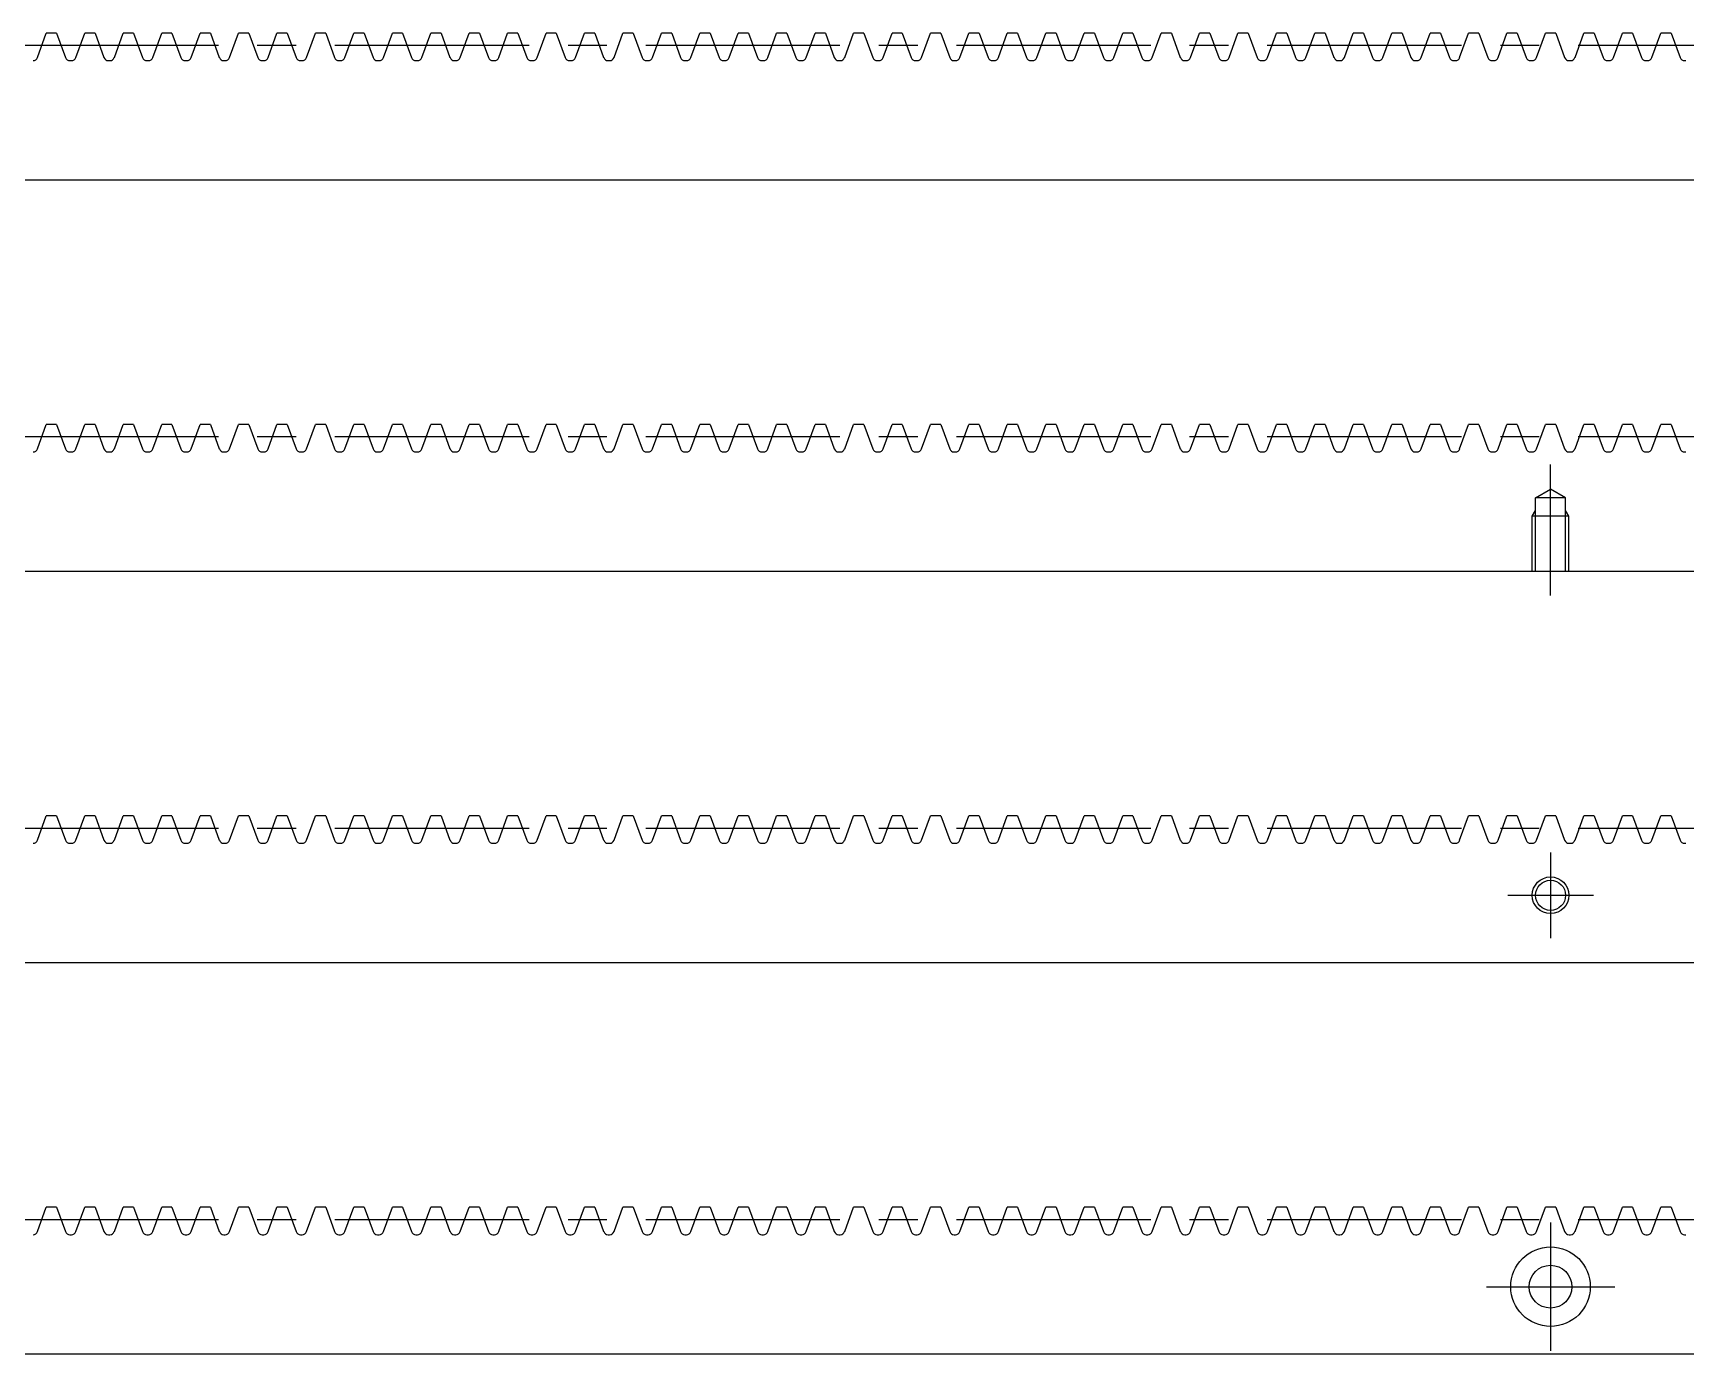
# Model space of a CAD drawing. Extents: x 0 to 537, y -23 to 123.
# Drawn here: x 135.7 to 270.8, y 15 to 123 of the extents above; entities that cross this region are included whole.
import ezdxf

# ---------------------------------------------------------------- set-up
doc = ezdxf.new("R2010")
doc.units = 0
doc.header["$LTSCALE"] = 0.5
doc.linetypes.add('CENTER', pattern=[50.8, 31.75, -6.35, 6.35, -6.35])
doc.linetypes.add('DASHED', pattern=[19.05, 12.7, -6.35])
for name, color, linetype in [('MSM_CENTER', 1, 'CENTER'), ('MSM_CONTINUOUS', 7, 'CONTINUOUS'), ('MSM_DASHED', 4, 'DASHED'), ('MSM_NARROW', 5, 'CONTINUOUS')]:
    doc.layers.add(name, color=color, linetype=linetype)

msp = doc.modelspace()

# ---------------------------------------------------------------- linework, layer by layer
at = {"layer": 'MSM_CENTER'}
for p, q in [((8, 122), (511.51, 122)), ((8, 90), (511.51, 90)), ((259.75, 77), (259.75, 87.71)), ((8, 58), (511.51, 58)), ((259.75, 56), (259.75, 49)), ((256.25, 52.5), (263.25, 52.5)), ((8, 26), (511.51, 26)), ((259.75, 25.75), (259.75, 15.25)), ((254.51, 20.5), (265, 20.5))]:
    msp.add_line(p, q, dxfattribs=at)
at = {"layer": 'MSM_CONTINUOUS'}
for p, q in [((136.08, 121), (136.81, 123)), ((137.65, 123), (136.81, 123)), ((137.65, 123), (138.38, 121)), ((139.22, 121), (139.95, 123)), ((140.8, 123), (139.95, 123)), ((140.8, 123), (141.52, 121)), ((142.37, 121), (143.09, 123)), ((143.94, 123), (143.09, 123)), ((143.94, 123), (144.67, 121)), ((145.51, 121), (146.24, 123)), ((147.08, 123), (146.24, 123)), ((147.08, 123), (147.81, 121)), ((148.65, 121), (149.38, 123)), ((150.22, 123), (149.38, 123)), ((150.22, 123), (150.95, 121)), ((151.79, 121), (152.52, 123)), ((153.36, 123), (152.52, 123)), ((153.36, 123), (154.09, 121)), ((154.93, 121), (155.66, 123)), ((156.5, 123), (155.66, 123)), ((156.5, 123), (157.23, 121)), ((158.07, 121), (158.8, 123)), ((159.65, 123), (158.8, 123)), ((159.65, 123), (160.37, 121)), ((161.22, 121), (161.94, 123)), ((162.79, 123), (161.94, 123)), ((162.79, 123), (163.51, 121)), ((164.36, 121), (165.09, 123)), ((165.93, 123), (165.09, 123)), ((165.93, 123), (166.66, 121)), ((167.5, 121), (168.23, 123)), ((169.07, 123), (168.23, 123)), ((169.07, 123), (169.8, 121)), ((170.64, 121), (171.37, 123)), ((172.21, 123), (171.37, 123)), ((172.21, 123), (172.94, 121)), ((173.78, 121), (174.51, 123)), ((175.35, 123), (174.51, 123)), ((175.35, 123), (176.08, 121)), ((176.92, 121), (177.65, 123)), ((178.49, 123), (177.65, 123)), ((178.49, 123), (179.22, 121)), ((180.07, 121), (180.79, 123)), ((181.64, 123), (180.79, 123)), ((181.64, 123), (182.36, 121)), ((183.21, 121), (183.94, 123)), ((184.78, 123), (183.94, 123)), ((184.78, 123), (185.51, 121)), ((186.35, 121), (187.08, 123)), ((187.92, 123), (187.08, 123)), ((187.92, 123), (188.65, 121)), ((189.49, 121), (190.22, 123)), ((191.06, 123), (190.22, 123)), ((191.06, 123), (191.79, 121)), ((192.63, 121), (193.36, 123)), ((194.2, 123), (193.36, 123)), ((194.2, 123), (194.93, 121)), ((195.77, 121), (196.5, 123)), ((197.34, 123), (196.5, 123)), ((197.34, 123), (198.07, 121)), ((198.92, 121), (199.64, 123)), ((200.49, 123), (199.64, 123)), ((200.49, 123), (201.21, 121)), ((202.06, 121), (202.78, 123)), ((203.63, 123), (202.78, 123)), ((203.63, 123), (204.36, 121)), ((205.2, 121), (205.93, 123)), ((206.77, 123), (205.93, 123)), ((206.77, 123), (207.5, 121)), ((208.34, 121), (209.07, 123)), ((209.91, 123), (209.07, 123)), ((209.91, 123), (210.64, 121)), ((211.48, 121), (212.21, 123)), ((213.05, 123), (212.21, 123)), ((213.05, 123), (213.78, 121)), ((214.62, 121), (215.35, 123)), ((216.19, 123), (215.35, 123)), ((216.19, 123), (216.92, 121)), ((217.76, 121), (218.49, 123)), ((219.34, 123), (218.49, 123)), ((219.34, 123), (220.06, 121)), ((220.91, 121), (221.63, 123)), ((222.48, 123), (221.63, 123)), ((222.48, 123), (223.21, 121)), ((224.05, 121), (224.78, 123)), ((225.62, 123), (224.78, 123)), ((225.62, 123), (226.35, 121)), ((227.19, 121), (227.92, 123)), ((228.76, 123), (227.92, 123)), ((228.76, 123), (229.49, 121)), ((230.33, 121), (231.06, 123)), ((231.9, 123), (231.06, 123)), ((231.9, 123), (232.63, 121)), ((233.47, 121), (234.2, 123)), ((235.04, 123), (234.2, 123)), ((235.04, 123), (235.77, 121)), ((236.61, 121), (237.34, 123)), ((238.19, 123), (237.34, 123)), ((238.19, 123), (238.91, 121)), ((239.76, 121), (240.48, 123)), ((241.33, 123), (240.48, 123)), ((241.33, 123), (242.05, 121)), ((242.9, 121), (243.63, 123)), ((244.47, 123), (243.63, 123)), ((244.47, 123), (245.2, 121)), ((246.04, 121), (246.77, 123)), ((247.61, 123), (246.77, 123)), ((247.61, 123), (248.34, 121)), ((249.18, 121), (249.91, 123)), ((250.75, 123), (249.91, 123)), ((250.75, 123), (251.48, 121)), ((252.32, 121), (253.05, 123)), ((253.89, 123), (253.05, 123)), ((253.89, 123), (254.62, 121)), ((255.46, 121), (256.19, 123)), ((257.03, 123), (256.19, 123)), ((257.03, 123), (257.76, 121)), ((258.61, 121), (259.33, 123)), ((260.18, 123), (259.33, 123)), ((260.18, 123), (260.9, 121)), ((261.75, 121), (262.48, 123)), ((263.32, 123), (262.48, 123)), ((263.32, 123), (264.05, 121)), ((264.89, 121), (265.62, 123)), ((266.46, 123), (265.62, 123)), ((266.46, 123), (267.19, 121)), ((268.03, 121), (268.76, 123)), ((269.6, 123), (268.76, 123)), ((269.6, 123), (270.33, 121)), ((138.74, 120.75), (138.87, 120.75)), ((141.88, 120.75), (142.01, 120.75)), ((145.02, 120.75), (145.15, 120.75)), ((148.16, 120.75), (148.29, 120.75)), ((151.31, 120.75), (151.43, 120.75)), ((154.45, 120.75), (154.58, 120.75)), ((157.59, 120.75), (157.72, 120.75)), ((160.73, 120.75), (160.86, 120.75)), ((163.87, 120.75), (164, 120.75)), ((167.01, 120.75), (167.14, 120.75)), ((170.16, 120.75), (170.28, 120.75)), ((173.3, 120.75), (173.43, 120.75)), ((176.44, 120.75), (176.57, 120.75)), ((179.58, 120.75), (179.71, 120.75)), ((182.72, 120.75), (182.85, 120.75)), ((185.86, 120.75), (185.99, 120.75)), ((189, 120.75), (189.13, 120.75)), ((192.15, 120.75), (192.27, 120.75)), ((195.29, 120.75), (195.42, 120.75)), ((198.43, 120.75), (198.56, 120.75)), ((201.57, 120.75), (201.7, 120.75)), ((204.71, 120.75), (204.84, 120.75)), ((207.85, 120.75), (207.98, 120.75)), ((211, 120.75), (211.12, 120.75)), ((214.14, 120.75), (214.27, 120.75)), ((217.28, 120.75), (217.41, 120.75)), ((220.42, 120.75), (220.55, 120.75)), ((223.56, 120.75), (223.69, 120.75)), ((226.7, 120.75), (226.83, 120.75)), ((229.85, 120.75), (229.97, 120.75)), ((232.99, 120.75), (233.12, 120.75)), ((236.13, 120.75), (236.26, 120.75)), ((239.27, 120.75), (239.4, 120.75)), ((242.41, 120.75), (242.54, 120.75)), ((245.55, 120.75), (245.68, 120.75)), ((248.7, 120.75), (248.82, 120.75)), ((251.84, 120.75), (251.97, 120.75)), ((254.98, 120.75), (255.11, 120.75)), ((258.12, 120.75), (258.25, 120.75)), ((261.26, 120.75), (261.39, 120.75)), ((264.4, 120.75), (264.53, 120.75)), ((267.54, 120.75), (267.67, 120.75)), ((270.69, 120.75), (270.81, 120.75)), ((10, 111), (509.51, 111)), ((136.08, 89), (136.81, 91)), ((137.65, 91), (136.81, 91)), ((137.65, 91), (138.38, 89)), ((139.22, 89), (139.95, 91)), ((140.8, 91), (139.95, 91)), ((140.8, 91), (141.52, 89)), ((142.37, 89), (143.09, 91)), ((143.94, 91), (143.09, 91)), ((143.94, 91), (144.67, 89)), ((145.51, 89), (146.24, 91)), ((147.08, 91), (146.24, 91)), ((147.08, 91), (147.81, 89)), ((148.65, 89), (149.38, 91)), ((150.22, 91), (149.38, 91)), ((150.22, 91), (150.95, 89)), ((151.79, 89), (152.52, 91)), ((153.36, 91), (152.52, 91)), ((153.36, 91), (154.09, 89)), ((154.93, 89), (155.66, 91)), ((156.5, 91), (155.66, 91)), ((156.5, 91), (157.23, 89)), ((158.07, 89), (158.8, 91)), ((159.65, 91), (158.8, 91)), ((159.65, 91), (160.37, 89)), ((161.22, 89), (161.94, 91)), ((162.79, 91), (161.94, 91)), ((162.79, 91), (163.51, 89)), ((164.36, 89), (165.09, 91)), ((165.93, 91), (165.09, 91)), ((165.93, 91), (166.66, 89)), ((167.5, 89), (168.23, 91)), ((169.07, 91), (168.23, 91)), ((169.07, 91), (169.8, 89)), ((170.64, 89), (171.37, 91)), ((172.21, 91), (171.37, 91)), ((172.21, 91), (172.94, 89)), ((173.78, 89), (174.51, 91)), ((175.35, 91), (174.51, 91)), ((175.35, 91), (176.08, 89)), ((176.92, 89), (177.65, 91)), ((178.49, 91), (177.65, 91)), ((178.49, 91), (179.22, 89)), ((180.07, 89), (180.79, 91)), ((181.64, 91), (180.79, 91)), ((181.64, 91), (182.36, 89)), ((183.21, 89), (183.94, 91)), ((184.78, 91), (183.94, 91)), ((184.78, 91), (185.51, 89)), ((186.35, 89), (187.08, 91)), ((187.92, 91), (187.08, 91)), ((187.92, 91), (188.65, 89)), ((189.49, 89), (190.22, 91)), ((191.06, 91), (190.22, 91)), ((191.06, 91), (191.79, 89)), ((192.63, 89), (193.36, 91)), ((194.2, 91), (193.36, 91)), ((194.2, 91), (194.93, 89)), ((195.77, 89), (196.5, 91)), ((197.34, 91), (196.5, 91)), ((197.34, 91), (198.07, 89)), ((198.92, 89), (199.64, 91)), ((200.49, 91), (199.64, 91)), ((200.49, 91), (201.21, 89)), ((202.06, 89), (202.78, 91)), ((203.63, 91), (202.78, 91)), ((203.63, 91), (204.36, 89)), ((205.2, 89), (205.93, 91)), ((206.77, 91), (205.93, 91)), ((206.77, 91), (207.5, 89)), ((208.34, 89), (209.07, 91)), ((209.91, 91), (209.07, 91)), ((209.91, 91), (210.64, 89)), ((211.48, 89), (212.21, 91)), ((213.05, 91), (212.21, 91)), ((213.05, 91), (213.78, 89)), ((214.62, 89), (215.35, 91)), ((216.19, 91), (215.35, 91)), ((216.19, 91), (216.92, 89)), ((217.76, 89), (218.49, 91)), ((219.34, 91), (218.49, 91)), ((219.34, 91), (220.06, 89)), ((220.91, 89), (221.63, 91)), ((222.48, 91), (221.63, 91)), ((222.48, 91), (223.21, 89)), ((224.05, 89), (224.78, 91)), ((225.62, 91), (224.78, 91)), ((225.62, 91), (226.35, 89)), ((227.19, 89), (227.92, 91)), ((228.76, 91), (227.92, 91)), ((228.76, 91), (229.49, 89)), ((230.33, 89), (231.06, 91)), ((231.9, 91), (231.06, 91)), ((231.9, 91), (232.63, 89)), ((233.47, 89), (234.2, 91)), ((235.04, 91), (234.2, 91)), ((235.04, 91), (235.77, 89)), ((236.61, 89), (237.34, 91)), ((238.19, 91), (237.34, 91)), ((238.19, 91), (238.91, 89)), ((239.76, 89), (240.48, 91)), ((241.33, 91), (240.48, 91)), ((241.33, 91), (242.05, 89)), ((242.9, 89), (243.63, 91)), ((244.47, 91), (243.63, 91)), ((244.47, 91), (245.2, 89)), ((246.04, 89), (246.77, 91)), ((247.61, 91), (246.77, 91)), ((247.61, 91), (248.34, 89)), ((249.18, 89), (249.91, 91)), ((250.75, 91), (249.91, 91)), ((250.75, 91), (251.48, 89)), ((252.32, 89), (253.05, 91)), ((253.89, 91), (253.05, 91)), ((253.89, 91), (254.62, 89)), ((255.46, 89), (256.19, 91)), ((257.03, 91), (256.19, 91)), ((257.03, 91), (257.76, 89)), ((258.61, 89), (259.33, 91)), ((260.18, 91), (259.33, 91)), ((260.18, 91), (260.9, 89)), ((261.75, 89), (262.48, 91)), ((263.32, 91), (262.48, 91)), ((263.32, 91), (264.05, 89)), ((264.89, 89), (265.62, 91)), ((266.46, 91), (265.62, 91)), ((266.46, 91), (267.19, 89)), ((268.03, 89), (268.76, 91)), ((269.6, 91), (268.76, 91)), ((269.6, 91), (270.33, 89)), ((138.74, 88.75), (138.87, 88.75)), ((141.88, 88.75), (142.01, 88.75)), ((145.02, 88.75), (145.15, 88.75)), ((148.16, 88.75), (148.29, 88.75)), ((151.31, 88.75), (151.43, 88.75)), ((154.45, 88.75), (154.58, 88.75)), ((157.59, 88.75), (157.72, 88.75)), ((160.73, 88.75), (160.86, 88.75)), ((163.87, 88.75), (164, 88.75)), ((167.01, 88.75), (167.14, 88.75)), ((170.16, 88.75), (170.28, 88.75)), ((173.3, 88.75), (173.43, 88.75)), ((176.44, 88.75), (176.57, 88.75)), ((179.58, 88.75), (179.71, 88.75)), ((182.72, 88.75), (182.85, 88.75)), ((185.86, 88.75), (185.99, 88.75)), ((189, 88.75), (189.13, 88.75)), ((192.15, 88.75), (192.27, 88.75)), ((195.29, 88.75), (195.42, 88.75)), ((198.43, 88.75), (198.56, 88.75)), ((201.57, 88.75), (201.7, 88.75)), ((204.71, 88.75), (204.84, 88.75)), ((207.85, 88.75), (207.98, 88.75)), ((211, 88.75), (211.12, 88.75)), ((214.14, 88.75), (214.27, 88.75)), ((217.28, 88.75), (217.41, 88.75)), ((220.42, 88.75), (220.55, 88.75)), ((223.56, 88.75), (223.69, 88.75)), ((226.7, 88.75), (226.83, 88.75)), ((229.85, 88.75), (229.97, 88.75)), ((232.99, 88.75), (233.12, 88.75)), ((236.13, 88.75), (236.26, 88.75)), ((239.27, 88.75), (239.4, 88.75)), ((242.41, 88.75), (242.54, 88.75)), ((245.55, 88.75), (245.68, 88.75)), ((248.7, 88.75), (248.82, 88.75)), ((251.84, 88.75), (251.97, 88.75)), ((254.98, 88.75), (255.11, 88.75)), ((258.12, 88.75), (258.25, 88.75)), ((261.26, 88.75), (261.39, 88.75)), ((264.4, 88.75), (264.53, 88.75)), ((267.54, 88.75), (267.67, 88.75)), ((270.69, 88.75), (270.81, 88.75)), ((10, 79), (509.51, 79)), ((136.08, 57), (136.81, 59)), ((137.65, 59), (136.81, 59)), ((137.65, 59), (138.38, 57)), ((139.22, 57), (139.95, 59)), ((140.8, 59), (139.95, 59)), ((140.8, 59), (141.52, 57)), ((142.37, 57), (143.09, 59)), ((143.94, 59), (143.09, 59)), ((143.94, 59), (144.67, 57)), ((145.51, 57), (146.24, 59)), ((147.08, 59), (146.24, 59)), ((147.08, 59), (147.81, 57)), ((148.65, 57), (149.38, 59)), ((150.22, 59), (149.38, 59)), ((150.22, 59), (150.95, 57)), ((151.79, 57), (152.52, 59)), ((153.36, 59), (152.52, 59)), ((153.36, 59), (154.09, 57)), ((154.93, 57), (155.66, 59)), ((156.5, 59), (155.66, 59)), ((156.5, 59), (157.23, 57)), ((158.07, 57), (158.8, 59)), ((159.65, 59), (158.8, 59)), ((159.65, 59), (160.37, 57)), ((161.22, 57), (161.94, 59)), ((162.79, 59), (161.94, 59)), ((162.79, 59), (163.51, 57)), ((164.36, 57), (165.09, 59)), ((165.93, 59), (165.09, 59)), ((165.93, 59), (166.66, 57)), ((167.5, 57), (168.23, 59)), ((169.07, 59), (168.23, 59)), ((169.07, 59), (169.8, 57)), ((170.64, 57), (171.37, 59)), ((172.21, 59), (171.37, 59)), ((172.21, 59), (172.94, 57)), ((173.78, 57), (174.51, 59)), ((175.35, 59), (174.51, 59)), ((175.35, 59), (176.08, 57)), ((176.92, 57), (177.65, 59)), ((178.49, 59), (177.65, 59)), ((178.49, 59), (179.22, 57)), ((180.07, 57), (180.79, 59)), ((181.64, 59), (180.79, 59)), ((181.64, 59), (182.36, 57)), ((183.21, 57), (183.94, 59)), ((184.78, 59), (183.94, 59)), ((184.78, 59), (185.51, 57)), ((186.35, 57), (187.08, 59)), ((187.92, 59), (187.08, 59)), ((187.92, 59), (188.65, 57)), ((189.49, 57), (190.22, 59)), ((191.06, 59), (190.22, 59)), ((191.06, 59), (191.79, 57)), ((192.63, 57), (193.36, 59)), ((194.2, 59), (193.36, 59)), ((194.2, 59), (194.93, 57)), ((195.77, 57), (196.5, 59)), ((197.34, 59), (196.5, 59)), ((197.34, 59), (198.07, 57)), ((198.92, 57), (199.64, 59)), ((200.49, 59), (199.64, 59)), ((200.49, 59), (201.21, 57)), ((202.06, 57), (202.78, 59)), ((203.63, 59), (202.78, 59)), ((203.63, 59), (204.36, 57)), ((205.2, 57), (205.93, 59)), ((206.77, 59), (205.93, 59)), ((206.77, 59), (207.5, 57)), ((208.34, 57), (209.07, 59)), ((209.91, 59), (209.07, 59)), ((209.91, 59), (210.64, 57)), ((211.48, 57), (212.21, 59)), ((213.05, 59), (212.21, 59)), ((213.05, 59), (213.78, 57)), ((214.62, 57), (215.35, 59)), ((216.19, 59), (215.35, 59)), ((216.19, 59), (216.92, 57)), ((217.76, 57), (218.49, 59)), ((219.34, 59), (218.49, 59)), ((219.34, 59), (220.06, 57)), ((220.91, 57), (221.63, 59)), ((222.48, 59), (221.63, 59)), ((222.48, 59), (223.21, 57)), ((224.05, 57), (224.78, 59)), ((225.62, 59), (224.78, 59)), ((225.62, 59), (226.35, 57)), ((227.19, 57), (227.92, 59)), ((228.76, 59), (227.92, 59)), ((228.76, 59), (229.49, 57)), ((230.33, 57), (231.06, 59)), ((231.9, 59), (231.06, 59)), ((231.9, 59), (232.63, 57)), ((233.47, 57), (234.2, 59)), ((235.04, 59), (234.2, 59)), ((235.04, 59), (235.77, 57)), ((236.61, 57), (237.34, 59)), ((238.19, 59), (237.34, 59)), ((238.19, 59), (238.91, 57)), ((239.76, 57), (240.48, 59)), ((241.33, 59), (240.48, 59)), ((241.33, 59), (242.05, 57)), ((242.9, 57), (243.63, 59)), ((244.47, 59), (243.63, 59)), ((244.47, 59), (245.2, 57)), ((246.04, 57), (246.77, 59)), ((247.61, 59), (246.77, 59)), ((247.61, 59), (248.34, 57)), ((249.18, 57), (249.91, 59)), ((250.75, 59), (249.91, 59)), ((250.75, 59), (251.48, 57)), ((252.32, 57), (253.05, 59)), ((253.89, 59), (253.05, 59)), ((253.89, 59), (254.62, 57)), ((255.46, 57), (256.19, 59)), ((257.03, 59), (256.19, 59)), ((257.03, 59), (257.76, 57)), ((258.61, 57), (259.33, 59)), ((260.18, 59), (259.33, 59)), ((260.18, 59), (260.9, 57)), ((261.75, 57), (262.48, 59)), ((263.32, 59), (262.48, 59)), ((263.32, 59), (264.05, 57)), ((264.89, 57), (265.62, 59)), ((266.46, 59), (265.62, 59)), ((266.46, 59), (267.19, 57)), ((268.03, 57), (268.76, 59)), ((269.6, 59), (268.76, 59)), ((269.6, 59), (270.33, 57)), ((138.74, 56.75), (138.87, 56.75)), ((141.88, 56.75), (142.01, 56.75)), ((145.02, 56.75), (145.15, 56.75)), ((148.16, 56.75), (148.29, 56.75)), ((151.31, 56.75), (151.43, 56.75)), ((154.45, 56.75), (154.58, 56.75)), ((157.59, 56.75), (157.72, 56.75)), ((160.73, 56.75), (160.86, 56.75)), ((163.87, 56.75), (164, 56.75)), ((167.01, 56.75), (167.14, 56.75)), ((170.16, 56.75), (170.28, 56.75)), ((173.3, 56.75), (173.43, 56.75)), ((176.44, 56.75), (176.57, 56.75)), ((179.58, 56.75), (179.71, 56.75)), ((182.72, 56.75), (182.85, 56.75)), ((185.86, 56.75), (185.99, 56.75)), ((189, 56.75), (189.13, 56.75)), ((192.15, 56.75), (192.27, 56.75)), ((195.29, 56.75), (195.42, 56.75)), ((198.43, 56.75), (198.56, 56.75)), ((201.57, 56.75), (201.7, 56.75)), ((204.71, 56.75), (204.84, 56.75)), ((207.85, 56.75), (207.98, 56.75)), ((211, 56.75), (211.12, 56.75)), ((214.14, 56.75), (214.27, 56.75)), ((217.28, 56.75), (217.41, 56.75)), ((220.42, 56.75), (220.55, 56.75)), ((223.56, 56.75), (223.69, 56.75)), ((226.7, 56.75), (226.83, 56.75)), ((229.85, 56.75), (229.97, 56.75)), ((232.99, 56.75), (233.12, 56.75)), ((236.13, 56.75), (236.26, 56.75)), ((239.27, 56.75), (239.4, 56.75)), ((242.41, 56.75), (242.54, 56.75)), ((245.55, 56.75), (245.68, 56.75)), ((248.7, 56.75), (248.82, 56.75)), ((251.84, 56.75), (251.97, 56.75)), ((254.98, 56.75), (255.11, 56.75)), ((258.12, 56.75), (258.25, 56.75)), ((261.26, 56.75), (261.39, 56.75)), ((264.4, 56.75), (264.53, 56.75)), ((267.54, 56.75), (267.67, 56.75)), ((270.69, 56.75), (270.81, 56.75)), ((10, 47), (509.51, 47)), ((136.08, 25), (136.81, 27)), ((137.65, 27), (136.81, 27)), ((137.65, 27), (138.38, 25)), ((139.22, 25), (139.95, 27)), ((140.8, 27), (139.95, 27)), ((140.8, 27), (141.52, 25)), ((142.37, 25), (143.09, 27)), ((143.94, 27), (143.09, 27)), ((143.94, 27), (144.67, 25)), ((145.51, 25), (146.24, 27)), ((147.08, 27), (146.24, 27)), ((147.08, 27), (147.81, 25)), ((148.65, 25), (149.38, 27)), ((150.22, 27), (149.38, 27)), ((150.22, 27), (150.95, 25)), ((151.79, 25), (152.52, 27)), ((153.36, 27), (152.52, 27)), ((153.36, 27), (154.09, 25)), ((154.93, 25), (155.66, 27)), ((156.5, 27), (155.66, 27)), ((156.5, 27), (157.23, 25)), ((158.07, 25), (158.8, 27)), ((159.65, 27), (158.8, 27)), ((159.65, 27), (160.37, 25)), ((161.22, 25), (161.94, 27)), ((162.79, 27), (161.94, 27)), ((162.79, 27), (163.51, 25)), ((164.36, 25), (165.09, 27)), ((165.93, 27), (165.09, 27)), ((165.93, 27), (166.66, 25)), ((167.5, 25), (168.23, 27)), ((169.07, 27), (168.23, 27)), ((169.07, 27), (169.8, 25)), ((170.64, 25), (171.37, 27)), ((172.21, 27), (171.37, 27)), ((172.21, 27), (172.94, 25)), ((173.78, 25), (174.51, 27)), ((175.35, 27), (174.51, 27)), ((175.35, 27), (176.08, 25)), ((176.92, 25), (177.65, 27)), ((178.49, 27), (177.65, 27)), ((178.49, 27), (179.22, 25)), ((180.07, 25), (180.79, 27)), ((181.64, 27), (180.79, 27)), ((181.64, 27), (182.36, 25)), ((183.21, 25), (183.94, 27)), ((184.78, 27), (183.94, 27)), ((184.78, 27), (185.51, 25)), ((186.35, 25), (187.08, 27)), ((187.92, 27), (187.08, 27)), ((187.92, 27), (188.65, 25)), ((189.49, 25), (190.22, 27)), ((191.06, 27), (190.22, 27)), ((191.06, 27), (191.79, 25)), ((192.63, 25), (193.36, 27)), ((194.2, 27), (193.36, 27)), ((194.2, 27), (194.93, 25)), ((195.77, 25), (196.5, 27)), ((197.34, 27), (196.5, 27)), ((197.34, 27), (198.07, 25)), ((198.92, 25), (199.64, 27)), ((200.49, 27), (199.64, 27)), ((200.49, 27), (201.21, 25)), ((202.06, 25), (202.78, 27)), ((203.63, 27), (202.78, 27)), ((203.63, 27), (204.36, 25)), ((205.2, 25), (205.93, 27)), ((206.77, 27), (205.93, 27)), ((206.77, 27), (207.5, 25)), ((208.34, 25), (209.07, 27)), ((209.91, 27), (209.07, 27)), ((209.91, 27), (210.64, 25)), ((211.48, 25), (212.21, 27)), ((213.05, 27), (212.21, 27)), ((213.05, 27), (213.78, 25)), ((214.62, 25), (215.35, 27)), ((216.19, 27), (215.35, 27)), ((216.19, 27), (216.92, 25)), ((217.76, 25), (218.49, 27)), ((219.34, 27), (218.49, 27)), ((219.34, 27), (220.06, 25)), ((220.91, 25), (221.63, 27)), ((222.48, 27), (221.63, 27)), ((222.48, 27), (223.21, 25)), ((224.05, 25), (224.78, 27)), ((225.62, 27), (224.78, 27)), ((225.62, 27), (226.35, 25)), ((227.19, 25), (227.92, 27)), ((228.76, 27), (227.92, 27)), ((228.76, 27), (229.49, 25)), ((230.33, 25), (231.06, 27)), ((231.9, 27), (231.06, 27)), ((231.9, 27), (232.63, 25)), ((233.47, 25), (234.2, 27)), ((235.04, 27), (234.2, 27)), ((235.04, 27), (235.77, 25)), ((236.61, 25), (237.34, 27)), ((238.19, 27), (237.34, 27)), ((238.19, 27), (238.91, 25)), ((239.76, 25), (240.48, 27)), ((241.33, 27), (240.48, 27)), ((241.33, 27), (242.05, 25)), ((242.9, 25), (243.63, 27)), ((244.47, 27), (243.63, 27)), ((244.47, 27), (245.2, 25)), ((246.04, 25), (246.77, 27)), ((247.61, 27), (246.77, 27)), ((247.61, 27), (248.34, 25)), ((249.18, 25), (249.91, 27)), ((250.75, 27), (249.91, 27)), ((250.75, 27), (251.48, 25)), ((252.32, 25), (253.05, 27)), ((253.89, 27), (253.05, 27)), ((253.89, 27), (254.62, 25)), ((255.46, 25), (256.19, 27)), ((257.03, 27), (256.19, 27)), ((257.03, 27), (257.76, 25)), ((258.61, 25), (259.33, 27)), ((260.18, 27), (259.33, 27)), ((260.18, 27), (260.9, 25)), ((261.75, 25), (262.48, 27)), ((263.32, 27), (262.48, 27)), ((263.32, 27), (264.05, 25)), ((264.89, 25), (265.62, 27)), ((266.46, 27), (265.62, 27)), ((266.46, 27), (267.19, 25)), ((268.03, 25), (268.76, 27)), ((269.6, 27), (268.76, 27)), ((269.6, 27), (270.33, 25)), ((138.74, 24.75), (138.87, 24.75)), ((141.88, 24.75), (142.01, 24.75)), ((145.02, 24.75), (145.15, 24.75)), ((148.16, 24.75), (148.29, 24.75)), ((151.31, 24.75), (151.43, 24.75)), ((154.45, 24.75), (154.58, 24.75)), ((157.59, 24.75), (157.72, 24.75)), ((160.73, 24.75), (160.86, 24.75)), ((163.87, 24.75), (164, 24.75)), ((167.01, 24.75), (167.14, 24.75)), ((170.16, 24.75), (170.28, 24.75)), ((173.3, 24.75), (173.43, 24.75)), ((176.44, 24.75), (176.57, 24.75)), ((179.58, 24.75), (179.71, 24.75)), ((182.72, 24.75), (182.85, 24.75)), ((185.86, 24.75), (185.99, 24.75)), ((189, 24.75), (189.13, 24.75)), ((192.15, 24.75), (192.27, 24.75)), ((195.29, 24.75), (195.42, 24.75)), ((198.43, 24.75), (198.56, 24.75)), ((201.57, 24.75), (201.7, 24.75)), ((204.71, 24.75), (204.84, 24.75)), ((207.85, 24.75), (207.98, 24.75)), ((211, 24.75), (211.12, 24.75)), ((214.14, 24.75), (214.27, 24.75)), ((217.28, 24.75), (217.41, 24.75)), ((220.42, 24.75), (220.55, 24.75)), ((223.56, 24.75), (223.69, 24.75)), ((226.7, 24.75), (226.83, 24.75)), ((229.85, 24.75), (229.97, 24.75)), ((232.99, 24.75), (233.12, 24.75)), ((236.13, 24.75), (236.26, 24.75)), ((239.27, 24.75), (239.4, 24.75)), ((242.41, 24.75), (242.54, 24.75)), ((245.55, 24.75), (245.68, 24.75)), ((248.7, 24.75), (248.82, 24.75)), ((251.84, 24.75), (251.97, 24.75)), ((254.98, 24.75), (255.11, 24.75)), ((258.12, 24.75), (258.25, 24.75)), ((261.26, 24.75), (261.39, 24.75)), ((264.4, 24.75), (264.53, 24.75)), ((267.54, 24.75), (267.67, 24.75)), ((270.69, 24.75), (270.81, 24.75)), ((10, 15), (509.51, 15))]:
    msp.add_line(p, q, dxfattribs=at)
for centre, radius in [((259.75, 52.5), 1.23), ((259.75, 20.5), 3.25), ((259.75, 20.5), 1.75)]:
    msp.add_circle(centre, radius, dxfattribs=at)
for centre, start, end in [((135.73, 121.13), 270, 340), ((138.74, 121.13), 200, 270), ((138.87, 121.13), 270, 340), ((141.88, 121.13), 200, 270), ((142.01, 121.13), 270, 340), ((145.02, 121.13), 200, 270), ((145.15, 121.13), 270, 340), ((148.16, 121.13), 200, 270), ((148.29, 121.13), 270, 340), ((151.31, 121.13), 200, 270), ((151.43, 121.13), 270, 340), ((154.45, 121.13), 200, 270), ((154.58, 121.13), 270, 340), ((157.59, 121.13), 200, 270), ((157.72, 121.13), 270, 340), ((160.73, 121.13), 200, 270), ((160.86, 121.13), 270, 340), ((163.87, 121.13), 200, 270), ((164, 121.13), 270, 340), ((167.01, 121.13), 200, 270), ((167.14, 121.13), 270, 340), ((170.16, 121.13), 200, 270), ((170.28, 121.13), 270, 340), ((173.3, 121.13), 200, 270), ((173.43, 121.13), 270, 340), ((176.44, 121.13), 200, 270), ((176.57, 121.13), 270, 340), ((179.58, 121.13), 200, 270), ((179.71, 121.13), 270, 340), ((182.72, 121.13), 200, 270), ((182.85, 121.13), 270, 340), ((185.86, 121.13), 200, 270), ((185.99, 121.13), 270, 340), ((189, 121.13), 200, 270), ((189.13, 121.13), 270, 340), ((192.15, 121.13), 200, 270), ((192.27, 121.13), 270, 340), ((195.29, 121.13), 200, 270), ((195.42, 121.13), 270, 340), ((198.43, 121.13), 200, 270), ((198.56, 121.13), 270, 340), ((201.57, 121.13), 200, 270), ((201.7, 121.13), 270, 340), ((204.71, 121.13), 200, 270), ((204.84, 121.13), 270, 340), ((207.85, 121.13), 200, 270), ((207.98, 121.13), 270, 340), ((211, 121.13), 200, 270), ((211.12, 121.13), 270, 340), ((214.14, 121.13), 200, 270), ((214.27, 121.13), 270, 340), ((217.28, 121.13), 200, 270), ((217.41, 121.13), 270, 340), ((220.42, 121.13), 200, 270), ((220.55, 121.13), 270, 340), ((223.56, 121.13), 200, 270), ((223.69, 121.13), 270, 340), ((226.7, 121.13), 200, 270), ((226.83, 121.13), 270, 340), ((229.85, 121.13), 200, 270), ((229.97, 121.13), 270, 340), ((232.99, 121.13), 200, 270), ((233.12, 121.13), 270, 340), ((236.13, 121.13), 200, 270), ((236.26, 121.13), 270, 340), ((239.27, 121.13), 200, 270), ((239.4, 121.13), 270, 340), ((242.41, 121.13), 200, 270), ((242.54, 121.13), 270, 340), ((245.55, 121.13), 200, 270), ((245.68, 121.13), 270, 340), ((248.7, 121.13), 200, 270), ((248.82, 121.13), 270, 340), ((251.84, 121.13), 200, 270), ((251.97, 121.13), 270, 340), ((254.98, 121.13), 200, 270), ((255.11, 121.13), 270, 340), ((258.12, 121.13), 200, 270), ((258.25, 121.13), 270, 340), ((261.26, 121.13), 200, 270), ((261.39, 121.13), 270, 340), ((264.4, 121.13), 200, 270), ((264.53, 121.13), 270, 340), ((267.54, 121.13), 200, 270), ((267.67, 121.13), 270, 340), ((270.69, 121.13), 200, 270), ((135.73, 89.13), 270, 340), ((138.74, 89.13), 200, 270), ((138.87, 89.13), 270, 340), ((141.88, 89.13), 200, 270), ((142.01, 89.13), 270, 340), ((145.02, 89.13), 200, 270), ((145.15, 89.13), 270, 340), ((148.16, 89.13), 200, 270), ((148.29, 89.13), 270, 340), ((151.31, 89.13), 200, 270), ((151.43, 89.13), 270, 340), ((154.45, 89.13), 200, 270), ((154.58, 89.13), 270, 340), ((157.59, 89.13), 200, 270), ((157.72, 89.13), 270, 340), ((160.73, 89.13), 200, 270), ((160.86, 89.13), 270, 340), ((163.87, 89.13), 200, 270), ((164, 89.13), 270, 340), ((167.01, 89.13), 200, 270), ((167.14, 89.13), 270, 340), ((170.16, 89.13), 200, 270), ((170.28, 89.13), 270, 340), ((173.3, 89.13), 200, 270), ((173.43, 89.13), 270, 340), ((176.44, 89.13), 200, 270), ((176.57, 89.13), 270, 340), ((179.58, 89.13), 200, 270), ((179.71, 89.13), 270, 340), ((182.72, 89.13), 200, 270), ((182.85, 89.13), 270, 340), ((185.86, 89.13), 200, 270), ((185.99, 89.13), 270, 340), ((189, 89.13), 200, 270), ((189.13, 89.13), 270, 340), ((192.15, 89.13), 200, 270), ((192.27, 89.13), 270, 340), ((195.29, 89.13), 200, 270), ((195.42, 89.13), 270, 340), ((198.43, 89.13), 200, 270), ((198.56, 89.13), 270, 340), ((201.57, 89.13), 200, 270), ((201.7, 89.13), 270, 340), ((204.71, 89.13), 200, 270), ((204.84, 89.13), 270, 340), ((207.85, 89.13), 200, 270), ((207.98, 89.13), 270, 340), ((211, 89.13), 200, 270), ((211.12, 89.13), 270, 340), ((214.14, 89.13), 200, 270), ((214.27, 89.13), 270, 340), ((217.28, 89.13), 200, 270), ((217.41, 89.13), 270, 340), ((220.42, 89.13), 200, 270), ((220.55, 89.13), 270, 340), ((223.56, 89.13), 200, 270), ((223.69, 89.13), 270, 340), ((226.7, 89.13), 200, 270), ((226.83, 89.13), 270, 340), ((229.85, 89.13), 200, 270), ((229.97, 89.13), 270, 340), ((232.99, 89.13), 200, 270), ((233.12, 89.13), 270, 340), ((236.13, 89.13), 200, 270), ((236.26, 89.13), 270, 340), ((239.27, 89.13), 200, 270), ((239.4, 89.13), 270, 340), ((242.41, 89.13), 200, 270), ((242.54, 89.13), 270, 340), ((245.55, 89.13), 200, 270), ((245.68, 89.13), 270, 340), ((248.7, 89.13), 200, 270), ((248.82, 89.13), 270, 340), ((251.84, 89.13), 200, 270), ((251.97, 89.13), 270, 340), ((254.98, 89.13), 200, 270), ((255.11, 89.13), 270, 340), ((258.12, 89.13), 200, 270), ((258.25, 89.13), 270, 340), ((261.26, 89.13), 200, 270), ((261.39, 89.13), 270, 340), ((264.4, 89.13), 200, 270), ((264.53, 89.13), 270, 340), ((267.54, 89.13), 200, 270), ((267.67, 89.13), 270, 340), ((270.69, 89.13), 200, 270), ((135.73, 57.13), 270, 340), ((138.74, 57.13), 200, 270), ((138.87, 57.13), 270, 340), ((141.88, 57.13), 200, 270), ((142.01, 57.13), 270, 340), ((145.02, 57.13), 200, 270), ((145.15, 57.13), 270, 340), ((148.16, 57.13), 200, 270), ((148.29, 57.13), 270, 340), ((151.31, 57.13), 200, 270), ((151.43, 57.13), 270, 340), ((154.45, 57.13), 200, 270), ((154.58, 57.13), 270, 340), ((157.59, 57.13), 200, 270), ((157.72, 57.13), 270, 340), ((160.73, 57.13), 200, 270), ((160.86, 57.13), 270, 340), ((163.87, 57.13), 200, 270), ((164, 57.13), 270, 340), ((167.01, 57.13), 200, 270), ((167.14, 57.13), 270, 340), ((170.16, 57.13), 200, 270), ((170.28, 57.13), 270, 340), ((173.3, 57.13), 200, 270), ((173.43, 57.13), 270, 340), ((176.44, 57.13), 200, 270), ((176.57, 57.13), 270, 340), ((179.58, 57.13), 200, 270), ((179.71, 57.13), 270, 340), ((182.72, 57.13), 200, 270), ((182.85, 57.13), 270, 340), ((185.86, 57.13), 200, 270), ((185.99, 57.13), 270, 340), ((189, 57.13), 200, 270), ((189.13, 57.13), 270, 340), ((192.15, 57.13), 200, 270), ((192.27, 57.13), 270, 340), ((195.29, 57.13), 200, 270), ((195.42, 57.13), 270, 340), ((198.43, 57.13), 200, 270), ((198.56, 57.13), 270, 340), ((201.57, 57.13), 200, 270), ((201.7, 57.13), 270, 340), ((204.71, 57.13), 200, 270), ((204.84, 57.13), 270, 340), ((207.85, 57.13), 200, 270), ((207.98, 57.13), 270, 340), ((211, 57.13), 200, 270), ((211.12, 57.13), 270, 340), ((214.14, 57.13), 200, 270), ((214.27, 57.13), 270, 340), ((217.28, 57.13), 200, 270), ((217.41, 57.13), 270, 340), ((220.42, 57.13), 200, 270), ((220.55, 57.13), 270, 340), ((223.56, 57.13), 200, 270), ((223.69, 57.13), 270, 340), ((226.7, 57.13), 200, 270), ((226.83, 57.13), 270, 340), ((229.85, 57.13), 200, 270), ((229.97, 57.13), 270, 340), ((232.99, 57.13), 200, 270), ((233.12, 57.13), 270, 340), ((236.13, 57.13), 200, 270), ((236.26, 57.13), 270, 340), ((239.27, 57.13), 200, 270), ((239.4, 57.13), 270, 340), ((242.41, 57.13), 200, 270), ((242.54, 57.13), 270, 340), ((245.55, 57.13), 200, 270), ((245.68, 57.13), 270, 340), ((248.7, 57.13), 200, 270), ((248.82, 57.13), 270, 340), ((251.84, 57.13), 200, 270), ((251.97, 57.13), 270, 340), ((254.98, 57.13), 200, 270), ((255.11, 57.13), 270, 340), ((258.12, 57.13), 200, 270), ((258.25, 57.13), 270, 340), ((261.26, 57.13), 200, 270), ((261.39, 57.13), 270, 340), ((264.4, 57.13), 200, 270), ((264.53, 57.13), 270, 340), ((267.54, 57.13), 200, 270), ((267.67, 57.13), 270, 340), ((270.69, 57.13), 200, 270), ((135.73, 25.13), 270, 340), ((138.74, 25.13), 200, 270), ((138.87, 25.13), 270, 340), ((141.88, 25.13), 200, 270), ((142.01, 25.13), 270, 340), ((145.02, 25.13), 200, 270), ((145.15, 25.13), 270, 340), ((148.16, 25.13), 200, 270), ((148.29, 25.13), 270, 340), ((151.31, 25.13), 200, 270), ((151.43, 25.13), 270, 340), ((154.45, 25.13), 200, 270), ((154.58, 25.13), 270, 340), ((157.59, 25.13), 200, 270), ((157.72, 25.13), 270, 340), ((160.73, 25.13), 200, 270), ((160.86, 25.13), 270, 340), ((163.87, 25.13), 200, 270), ((164, 25.13), 270, 340), ((167.01, 25.13), 200, 270), ((167.14, 25.13), 270, 340), ((170.16, 25.13), 200, 270), ((170.28, 25.13), 270, 340), ((173.3, 25.13), 200, 270), ((173.43, 25.13), 270, 340), ((176.44, 25.13), 200, 270), ((176.57, 25.13), 270, 340), ((179.58, 25.13), 200, 270), ((179.71, 25.13), 270, 340), ((182.72, 25.13), 200, 270), ((182.85, 25.13), 270, 340), ((185.86, 25.13), 200, 270), ((185.99, 25.13), 270, 340), ((189, 25.13), 200, 270), ((189.13, 25.13), 270, 340), ((192.15, 25.13), 200, 270), ((192.27, 25.13), 270, 340), ((195.29, 25.13), 200, 270), ((195.42, 25.13), 270, 340), ((198.43, 25.13), 200, 270), ((198.56, 25.13), 270, 340), ((201.57, 25.13), 200, 270), ((201.7, 25.13), 270, 340), ((204.71, 25.13), 200, 270), ((204.84, 25.13), 270, 340), ((207.85, 25.13), 200, 270), ((207.98, 25.13), 270, 340), ((211, 25.13), 200, 270), ((211.12, 25.13), 270, 340), ((214.14, 25.13), 200, 270), ((214.27, 25.13), 270, 340), ((217.28, 25.13), 200, 270), ((217.41, 25.13), 270, 340), ((220.42, 25.13), 200, 270), ((220.55, 25.13), 270, 340), ((223.56, 25.13), 200, 270), ((223.69, 25.13), 270, 340), ((226.7, 25.13), 200, 270), ((226.83, 25.13), 270, 340), ((229.85, 25.13), 200, 270), ((229.97, 25.13), 270, 340), ((232.99, 25.13), 200, 270), ((233.12, 25.13), 270, 340), ((236.13, 25.13), 200, 270), ((236.26, 25.13), 270, 340), ((239.27, 25.13), 200, 270), ((239.4, 25.13), 270, 340), ((242.41, 25.13), 200, 270), ((242.54, 25.13), 270, 340), ((245.55, 25.13), 200, 270), ((245.68, 25.13), 270, 340), ((248.7, 25.13), 200, 270), ((248.82, 25.13), 270, 340), ((251.84, 25.13), 200, 270), ((251.97, 25.13), 270, 340), ((254.98, 25.13), 200, 270), ((255.11, 25.13), 270, 340), ((258.12, 25.13), 200, 270), ((258.25, 25.13), 270, 340), ((261.26, 25.13), 200, 270), ((261.39, 25.13), 270, 340), ((264.4, 25.13), 200, 270), ((264.53, 25.13), 270, 340), ((267.54, 25.13), 200, 270), ((267.67, 25.13), 270, 340), ((270.69, 25.13), 200, 270)]:
    msp.add_arc(centre, 0.38, start, end, dxfattribs=at)
at = {"layer": 'MSM_DASHED'}
for p, q in [((258.53, 85), (259.75, 85.71)), ((260.98, 85), (259.75, 85.71)), ((258.25, 83.5), (258.53, 83.97)), ((260.98, 85), (258.53, 85)), ((258.53, 79), (258.53, 85)), ((260.98, 79), (260.98, 85)), ((261.25, 83.5), (260.98, 83.97)), ((261.25, 83.5), (258.25, 83.5)), ((258.25, 79), (258.25, 83.5)), ((261.25, 79), (261.25, 83.5))]:
    msp.add_line(p, q, dxfattribs=at)
at = {"layer": 'MSM_NARROW'}
msp.add_circle((259.75, 52.5), 1.5, dxfattribs=at)

doc.saveas('drawing.dxf')
